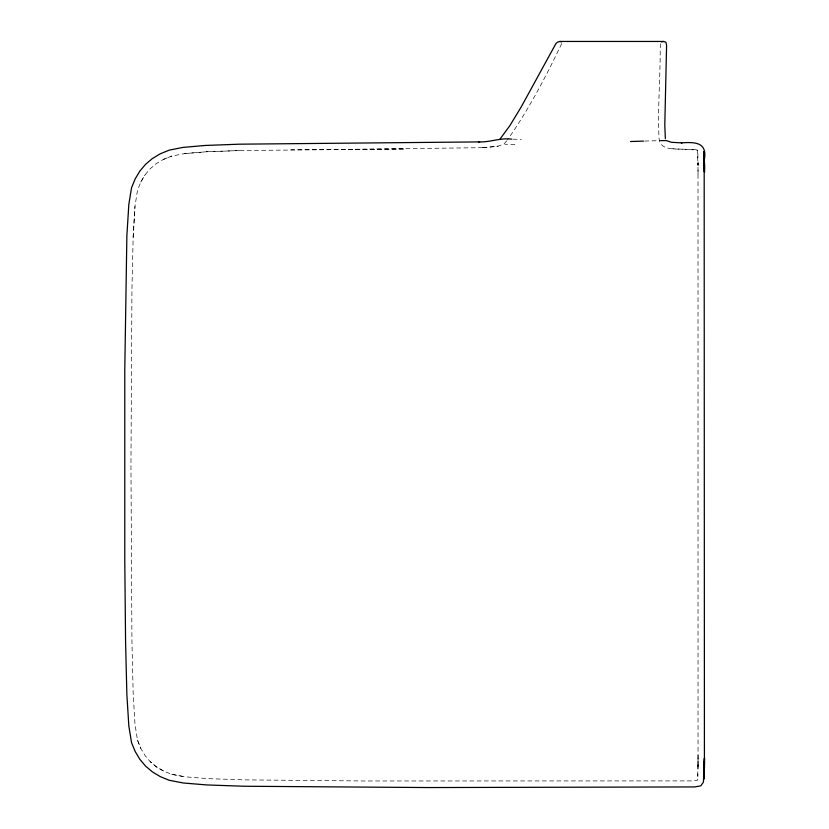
<?xml version="1.0" encoding="UTF-8"?>
<svg xmlns="http://www.w3.org/2000/svg" width="829" height="829" viewBox="0 0 829 829"><rect width="100%" height="100%" fill="white"/><g stroke="black" fill="none" stroke-linecap="round" stroke-linejoin="round"><path stroke-width="0.62" stroke-dasharray="4.14 3.11" d="M698.039 755.095L698.039 760.442L698.018 162.733L698.039 167.676M698.039 762.742L698.018 767.685L698.049 758.286L698.028 762.898M698.018 769.177L698.039 763.25L697.541 779.892L696.93 780.566L692.505 780.908L363.879 780.98L245.001 779.882L208.203 778.659L185.168 776.835L171.665 774.327L163.458 771.011L156.308 766.804L150.163 761.644L145.013 755.509L140.795 748.359L137.49 740.152L134.972 724.059L133.158 693.241L131.935 640.879L130.951 465.214L131.935 289.539L133.158 237.177L134.972 206.359L137.49 190.266L140.795 182.059L145.013 174.909L150.173 168.774L156.308 163.614L163.458 159.406L171.665 156.09L184.722 153.583L206.421 151.759L240.565 150.526L404.987 149.002L290.938 149.78M697.873 776.586L697.966 773.706M133.158 237.177L134.972 206.359M660.433 43.73L660.216 49.056C660.309 78.848 657.552 108.713 659.045 138.474C660.174 151.479 676.723 148.474 685.842 149.355L672.526 148.785L673.459 148.837M561.71 43.574C545.876 76.724 528.57 109.718 507.472 139.904M140.795 182.059L145.013 174.909M506.747 140.857L503.825 144.205L496.892 146.412L481.245 147.769L498.156 146.308L496.892 146.412M163.458 159.406L171.665 156.09M184.722 153.583L206.411 151.769L240.545 150.546M644.724 141.065L660.62 140.64M482.488 147.686L348.936 149.324M514.85 144.36L504.934 144.267M512.954 139.199L521.337 139.376M696.049 149.655L685.407 149.334L697.282 150.122L698.039 165.282L698.008 162.733M171.665 774.327L185.168 776.835M163.448 771.011L156.308 766.804L150.173 761.644M696.94 149.852L697.552 150.702M137.49 740.152L140.795 748.359M697.873 153.831L698.008 161.24M698.039 169.976L698.039 175.323"/><path stroke-width="1.24" d="M704.474 758.069L703.406 782.151L700.816 785.84L694.733 786.939L428.22 787.55L244.078 786.244L206.815 784.939L183.23 782.99L169.106 780.244L160.246 776.597L152.422 771.903L145.645 766.172L139.904 759.395L135.21 751.571L131.562 742.711L128.827 725.986L126.868 694.598L125.573 641.719L124.785 560.539L124.785 369.879L126.868 235.83L128.827 204.431L131.562 187.706L135.21 178.846L139.904 171.023L145.645 164.246L152.422 158.515L160.246 153.821L169.106 150.173L182.743 147.438L204.898 145.479L239.291 144.184L479.69 141.904L478.478 141.904C489.866 142.526 500.374 137.521 511.752 139.179M704.474 758.39L704.443 763.882L704.443 763.343M704.474 758.67L703.862 779.208M704.474 761.509L704.422 767.913L704.173 155.178L704.443 165.696L704.36 159.064M704.443 764.721L703.862 778.835M500.053 139.034L509.949 125.511L521.244 106.889L555.958 43.533L557.513 42.124L559.927 41.45L663.552 41.46L665.905 42.248L666.589 45.274L664.796 125.2L665.355 138.63M661.604 41.906L663.552 41.46M630.517 141.531L643.47 141.106M660.62 140.64L666.329 140.567L671.469 142.308L682.049 142.868L681.283 142.878C695.604 141.832 707.396 142.495 704.36 159.707L703.862 151.583L704.173 154.774M559.927 41.45L561.368 41.875M704.474 171.748L704.422 162.505L704.474 168.909M704.474 172.028L704.443 166.536L704.443 167.075M704.443 164.049L704.474 172.349"/></g></svg>
